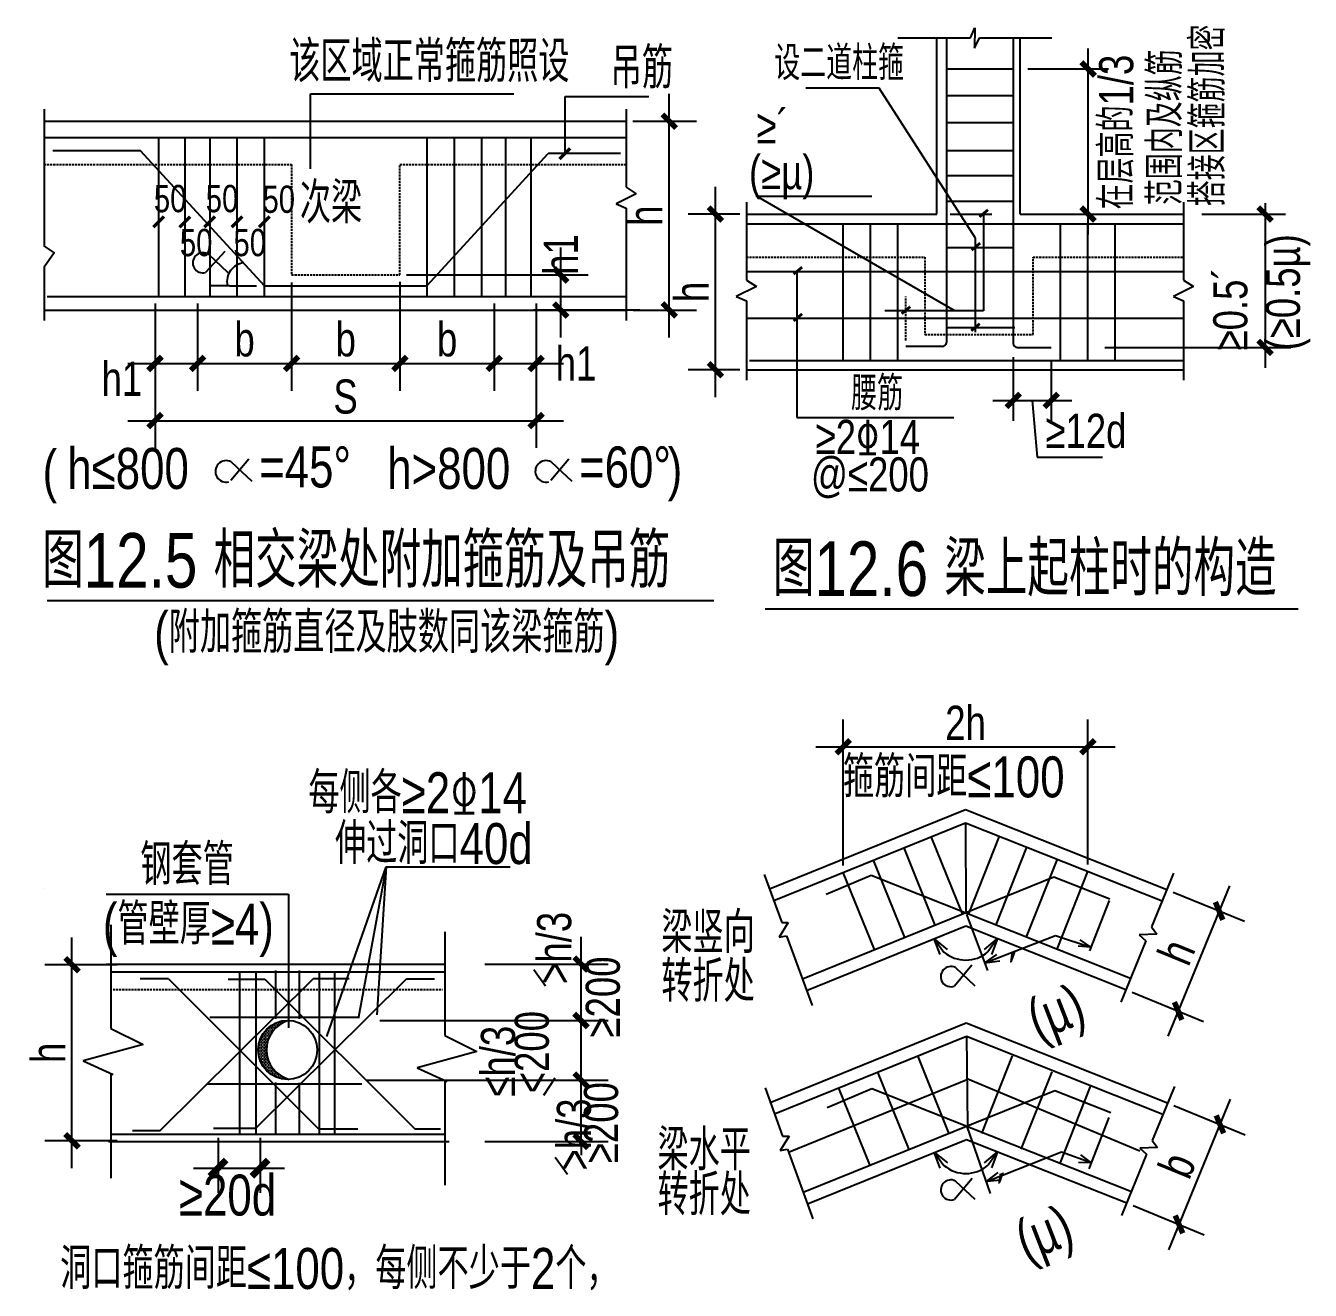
# Model space of a CAD drawing. Extents: x 1914156 to 2010983, y 1234267 to 1358917.
# Drawn here: x 1953411 to 1962818, y 1252881 to 1262139 of the extents above; entities that cross this region are included whole.
import ezdxf

# ---------------------------------------------------------------- set-up
doc = ezdxf.new("R2010")
doc.units = 0
doc.header["$LTSCALE"] = 30
doc.linetypes.add('DASHED', pattern=[0.75, 0.5, -0.25])
doc.layers.get('0').update_dxf_attribs({"linetype": 'CONTINUOUS'})
doc.layers.add('G', color=1, linetype='CONTINUOUS')
doc.layers.add('S-TEXT3', color=7, linetype='CONTINUOUS')
doc.styles.add('TJ03', font='tj03-romans1.shx', dxfattribs={"width": 0.8, "bigfont": 'tj-hztxt1.shx'})
doc.dimstyles.new('D100', dxfattribs={"dimscale": 0, "dimtxt": 250, "dimasz": 100, "dimexe": 200, "dimexo": 50, "dimgap": 50, "dimtad": 1, "dimdec": 0, "dimzin": 0, "dimdsep": 46, "dimtxsty": 'TJ03', "dimblk": 'ARCHTICK', "dimblk1": 'ARCHTICK', "dimblk2": 'ARCHTICK', "dimsah": 1, "dimcen": 0, "dimdle": 200, "dimclrd": 256, "dimclre": 256, "dimclrt": 256, "dimadec": 0, "dimazin": 0, "dimtfac": 1, "dimtdec": 0, "dimtix": 1, "dimtmove": 2, "dimatfit": 3, "dimldrblk": 'ARCHTICK', "dimfxl": 0, "dimtolj": 1, "dimtzin": 0, "dimarcsym": 0})

# ---------------------------------------------------------------- blocks, each defined once
blk = doc.blocks.new('_ArchTick')
at = {"color": 0, "linetype": 'ByBlock', "const_width": 0.4}
blk.add_lwpolyline([(-0.5, -0.5), (0.5, 0.5)], dxfattribs=at)
blk = doc.blocks.new('*D121')
at = {"layer": 'S-TEXT3', "lineweight": -2}
for p, q in [((1958123.7, 1259857.7), (1958123.7, 1261639.6)), ((1957856.3, 1261439.6), (1958323.7, 1261439.6)), ((1957860.6, 1260057.7), (1958323.7, 1260057.7))]:
    blk.add_line(p, q, dxfattribs=at)
at = {"layer": 'S-TEXT3', "lineweight": -2, "xscale": 100, "yscale": 100, "zscale": 100}
for p, rotation in [((1958123.7, 1261439.6), 90), ((1958123.7, 1260057.7), 270)]:
    blk.add_blockref('_ArchTick', p, dxfattribs=dict(at, rotation=rotation))
at = {"layer": 'S-TEXT3', "insert": (1957948.7, 1260748.6), "char_height": 250, "attachment_point": 5, "rotation": 90, "style": 'TJ03'}
blk.add_mtext('\\A1;h', dxfattribs=at)
blk = doc.blocks.new('*D122')
at = {"layer": 'S-TEXT3', "lineweight": -2}
for p, q in [((1957329.3, 1259857.7), (1957329.3, 1260514.3)), ((1956199.5, 1260314.3), (1957529.3, 1260314.3)), ((1957909.4, 1260057.7), (1957129.3, 1260057.7))]:
    blk.add_line(p, q, dxfattribs=at)
at = {"layer": 'S-TEXT3', "lineweight": -2, "xscale": 100, "yscale": 100, "zscale": 100}
for p, rotation in [((1957329.3, 1260314.3), 90), ((1957329.3, 1260057.7), 270)]:
    blk.add_blockref('_ArchTick', p, dxfattribs=dict(at, rotation=rotation))
at = {"layer": 'S-TEXT3', "insert": (1957329.3, 1260464.3), "char_height": 250, "attachment_point": 5, "rotation": 90, "style": 'TJ03'}
blk.add_mtext('\\A1;h1', dxfattribs=at)
blk = doc.blocks.new('*D34')
at = {"layer": 'S-TEXT3', "lineweight": -2}
for p, q in [((1958461.8, 1259420.6), (1958461.8, 1260959.7)), ((1958641, 1260759.7), (1958261.8, 1260759.7)), ((1958641, 1259620.6), (1958261.8, 1259620.6))]:
    blk.add_line(p, q, dxfattribs=at)
at = {"layer": 'S-TEXT3', "lineweight": -2, "xscale": 100, "yscale": 100, "zscale": 100}
for p, rotation in [((1958461.8, 1260759.7), 90), ((1958461.8, 1259620.6), 270)]:
    blk.add_blockref('_ArchTick', p, dxfattribs=dict(at, rotation=rotation))
at = {"layer": 'S-TEXT3', "insert": (1958286.8, 1260190.2), "char_height": 250, "attachment_point": 5, "rotation": 90, "style": 'TJ03'}
blk.add_mtext('\\A1;h', dxfattribs=at)
blk = doc.blocks.new('_OPEN30')
at = {"color": 0, "linetype": 'ByBlock'}
for p, q in [((-1, 0.268), (0, 0)), ((0, 0), (-1, -0.268)), ((0, 0), (-1, 0))]:
    blk.add_line(p, q, dxfattribs=at)
blk = doc.blocks.new('*D38')
at = {"layer": 'S-TEXT3', "lineweight": -2}
for p, q in [((1962232.1, 1254281.4), (1961780.7, 1253178.9)), ((1961819.8, 1254234.1), (1962341.4, 1254020.5)), ((1961519.9, 1253501.8), (1962041.6, 1253288.2))]:
    blk.add_line(p, q, dxfattribs=at)
at = {"layer": 'S-TEXT3', "lineweight": -2, "xscale": 100, "yscale": 100, "zscale": 100}
for p, rotation in [((1962156.3, 1254096.3), 67.73367750999508), ((1961856.5, 1253364), 247.7336775099951)]:
    blk.add_blockref('_ArchTick', p, dxfattribs=dict(at, rotation=rotation))
at = {"layer": 'S-TEXT3', "insert": (1961844.5, 1253796.5), "char_height": 250, "attachment_point": 5, "rotation": 67.73368, "style": 'TJ03'}
blk.add_mtext('\\A1;b', dxfattribs=at)
blk = doc.blocks.new('*D39')
at = {"layer": 'S-TEXT3', "lineweight": -2}
for p, q in [((1962226, 1255843.6), (1961774.6, 1254741.1)), ((1961813.6, 1255796.3), (1962335.3, 1255582.7)), ((1961513.8, 1255064), (1962035.4, 1254850.4))]:
    blk.add_line(p, q, dxfattribs=at)
at = {"layer": 'S-TEXT3', "lineweight": -2, "xscale": 100, "yscale": 100, "zscale": 100}
for p, rotation in [((1962150.2, 1255658.5), 67.7336775099794), ((1961850.3, 1254926.2), 247.7336775099793)]:
    blk.add_blockref('_ArchTick', p, dxfattribs=dict(at, rotation=rotation))
at = {"layer": 'S-TEXT3', "insert": (1961838.3, 1255358.7), "char_height": 250, "attachment_point": 5, "rotation": 67.73368, "style": 'TJ03'}
blk.add_mtext('\\A1;h', dxfattribs=at)
blk = doc.blocks.new('*D40')
at = {"layer": 'S-TEXT3', "lineweight": -2}
for p, q in [((1959398.1, 1255991.1), (1959398.1, 1257060.9)), ((1961189.4, 1255997.9), (1961189.4, 1257060.9)), ((1959198.1, 1256860.9), (1961389.4, 1256860.9))]:
    blk.add_line(p, q, dxfattribs=at)
at = {"layer": 'S-TEXT3', "lineweight": -2, "xscale": 100, "yscale": 100, "zscale": 100, "rotation": 180}
blk.add_blockref('_ArchTick', (1959398.1, 1256860.9), dxfattribs=at)
at = {"layer": 'S-TEXT3', "lineweight": -2, "xscale": 100, "yscale": 100, "zscale": 100}
blk.add_blockref('_ArchTick', (1961189.4, 1256860.9), dxfattribs=at)
at = {"layer": 'S-TEXT3', "insert": (1960293.7, 1257035.9), "char_height": 250, "attachment_point": 5, "style": 'TJ03'}
blk.add_mtext('\\A1;2h', dxfattribs=at)
blk = doc.blocks.new('*D44')
at = {"layer": 'S-TEXT3', "lineweight": -2}
for p, q in [((1956151.3, 1260264.3), (1956151.3, 1259466.6)), ((1956842.6, 1260106.4), (1956842.6, 1259466.6)), ((1955951.3, 1259666.6), (1957042.6, 1259666.6))]:
    blk.add_line(p, q, dxfattribs=at)
at = {"layer": 'S-TEXT3', "lineweight": -2, "xscale": 100, "yscale": 100, "zscale": 100, "rotation": 180}
blk.add_blockref('_ArchTick', (1956151.3, 1259666.6), dxfattribs=at)
at = {"layer": 'S-TEXT3', "lineweight": -2, "xscale": 100, "yscale": 100, "zscale": 100}
blk.add_blockref('_ArchTick', (1956842.6, 1259666.6), dxfattribs=at)
at = {"layer": 'S-TEXT3', "insert": (1956496.9, 1259841.6), "char_height": 250, "attachment_point": 5, "style": 'TJ03'}
blk.add_mtext('\\A1;b', dxfattribs=at)
blk = doc.blocks.new('*D45')
at = {"layer": 'S-TEXT3', "lineweight": -2}
for p, q in [((1956842.6, 1260106.4), (1956842.6, 1259466.6)), ((1957148.5, 1260106.4), (1957148.5, 1259466.6)), ((1956642.6, 1259666.6), (1957348.5, 1259666.6))]:
    blk.add_line(p, q, dxfattribs=at)
at = {"layer": 'S-TEXT3', "lineweight": -2, "xscale": 100, "yscale": 100, "zscale": 100, "rotation": 180}
blk.add_blockref('_ArchTick', (1956842.6, 1259666.6), dxfattribs=at)
at = {"layer": 'S-TEXT3', "lineweight": -2, "xscale": 100, "yscale": 100, "zscale": 100}
blk.add_blockref('_ArchTick', (1957148.5, 1259666.6), dxfattribs=at)
at = {"layer": 'S-TEXT3', "insert": (1957441.1, 1259666.6), "char_height": 250, "attachment_point": 5, "style": 'TJ03'}
blk.add_mtext('\\A1;h1', dxfattribs=at)
blk = doc.blocks.new('*D46')
at = {"layer": 'S-TEXT3', "lineweight": -2}
for p, q in [((1954358.4, 1260106.4), (1954358.4, 1259466.6)), ((1954670, 1260106.4), (1954670, 1259466.6)), ((1954158.4, 1259666.6), (1954870, 1259666.6))]:
    blk.add_line(p, q, dxfattribs=at)
at = {"layer": 'S-TEXT3', "lineweight": -2, "xscale": 100, "yscale": 100, "zscale": 100, "rotation": 180}
blk.add_blockref('_ArchTick', (1954358.4, 1259666.6), dxfattribs=at)
at = {"layer": 'S-TEXT3', "lineweight": -2, "xscale": 100, "yscale": 100, "zscale": 100}
blk.add_blockref('_ArchTick', (1954670, 1259666.6), dxfattribs=at)
at = {"layer": 'S-TEXT3', "insert": (1954115.5, 1259554.3), "char_height": 250, "attachment_point": 5, "style": 'TJ03'}
blk.add_mtext('\\A1;h1', dxfattribs=at)
blk = doc.blocks.new('*D48')
at = {"layer": 'S-TEXT3', "lineweight": -2}
for p, q in [((1955358, 1260258.8), (1955358, 1259466.6)), ((1956151.3, 1260264.3), (1956151.3, 1259466.6)), ((1955158, 1259666.6), (1956351.3, 1259666.6))]:
    blk.add_line(p, q, dxfattribs=at)
at = {"layer": 'S-TEXT3', "lineweight": -2, "xscale": 100, "yscale": 100, "zscale": 100, "rotation": 180}
blk.add_blockref('_ArchTick', (1955358, 1259666.6), dxfattribs=at)
at = {"layer": 'S-TEXT3', "lineweight": -2, "xscale": 100, "yscale": 100, "zscale": 100}
blk.add_blockref('_ArchTick', (1956151.3, 1259666.6), dxfattribs=at)
at = {"layer": 'S-TEXT3', "insert": (1955754.6, 1259841.6), "char_height": 250, "attachment_point": 5, "style": 'TJ03'}
blk.add_mtext('\\A1;b', dxfattribs=at)
blk = doc.blocks.new('*D49')
at = {"layer": 'S-TEXT3', "lineweight": -2}
for p, q in [((1955358, 1260258.8), (1955358, 1259466.6)), ((1954670, 1260106.4), (1954670, 1259466.6)), ((1954470, 1259666.6), (1955558, 1259666.6))]:
    blk.add_line(p, q, dxfattribs=at)
at = {"layer": 'S-TEXT3', "lineweight": -2, "xscale": 100, "yscale": 100, "zscale": 100, "rotation": 180}
blk.add_blockref('_ArchTick', (1954670, 1259666.6), dxfattribs=at)
at = {"layer": 'S-TEXT3', "lineweight": -2, "xscale": 100, "yscale": 100, "zscale": 100}
blk.add_blockref('_ArchTick', (1955358, 1259666.6), dxfattribs=at)
at = {"layer": 'S-TEXT3', "insert": (1955014, 1259841.6), "char_height": 250, "attachment_point": 5, "style": 'TJ03'}
blk.add_mtext('\\A1;b', dxfattribs=at)
blk = doc.blocks.new('*D50')
at = {"layer": 'S-TEXT3', "lineweight": -2}
for p, q in [((1954358.4, 1259616.6), (1954358.4, 1259047.7)), ((1957148.5, 1259616.6), (1957148.5, 1259047.7)), ((1954158.4, 1259247.7), (1957348.5, 1259247.7))]:
    blk.add_line(p, q, dxfattribs=at)
at = {"layer": 'S-TEXT3', "lineweight": -2, "xscale": 100, "yscale": 100, "zscale": 100, "rotation": 180}
blk.add_blockref('_ArchTick', (1954358.4, 1259247.7), dxfattribs=at)
at = {"layer": 'S-TEXT3', "lineweight": -2, "xscale": 100, "yscale": 100, "zscale": 100}
blk.add_blockref('_ArchTick', (1957148.5, 1259247.7), dxfattribs=at)
at = {"layer": 'S-TEXT3', "insert": (1955753.4, 1259422.7), "char_height": 250, "attachment_point": 5, "style": 'TJ03'}
blk.add_mtext('\\A1;S', dxfattribs=at)
blk = doc.blocks.new('*D87')
at = {"layer": 'S-TEXT3', "lineweight": -2}
for p, q in [((1957477.5, 1254656.6), (1957477.5, 1255469.8)), ((1956772.6, 1255269.8), (1957677.5, 1255269.8)), ((1956004.6, 1254856.6), (1957677.5, 1254856.6))]:
    blk.add_line(p, q, dxfattribs=at)
at = {"layer": 'S-TEXT3', "lineweight": -2, "xscale": 100, "yscale": 100, "zscale": 100}
for p, rotation in [((1957477.5, 1255269.8), 90), ((1957477.5, 1254856.6), 270)]:
    blk.add_blockref('_ArchTick', p, dxfattribs=dict(at, rotation=rotation))
at = {"layer": 'S-TEXT3', "insert": (1957282.6, 1255387.9), "char_height": 250, "attachment_point": 5, "rotation": 90, "style": 'TJ03'}
blk.add_mtext('\\A1;>h/3', dxfattribs=at)
blk = doc.blocks.new('*D88')
at = {"layer": 'S-TEXT3', "lineweight": -2}
for p, q in [((1957477.5, 1254420.7), (1957477.5, 1254520.7)), ((1955904.9, 1254420.7), (1957677.5, 1254420.7)), ((1957477.5, 1253971.7), (1957477.5, 1254420.7)), ((1956772.6, 1253971.7), (1957677.5, 1253971.7)), ((1957477.5, 1253971.7), (1957477.5, 1253871.7))]:
    blk.add_line(p, q, dxfattribs=at)
at = {"layer": 'S-TEXT3', "lineweight": -2, "xscale": 100, "yscale": 100, "zscale": 100}
for p, rotation in [((1957477.5, 1254420.7), 270), ((1957477.5, 1253971.7), 90)]:
    blk.add_blockref('_ArchTick', p, dxfattribs=dict(at, rotation=rotation))
at = {"layer": 'S-TEXT3', "insert": (1957427.5, 1254021.7), "char_height": 250, "attachment_point": 5, "rotation": 90, "style": 'TJ03'}
blk.add_mtext('\\A1;>h/3', dxfattribs=at)
blk = doc.blocks.new('*D89')
at = {"layer": 'S-TEXT3', "lineweight": -2}
for p, q in [((1953750, 1253775.8), (1953750, 1255464.5)), ((1954079.9, 1255264.5), (1953550, 1255264.5)), ((1954079.9, 1253975.8), (1953550, 1253975.8))]:
    blk.add_line(p, q, dxfattribs=at)
at = {"layer": 'S-TEXT3', "lineweight": -2, "xscale": 100, "yscale": 100, "zscale": 100}
for p, rotation in [((1953750, 1255264.5), 90), ((1953750, 1253975.8), 270)]:
    blk.add_blockref('_ArchTick', p, dxfattribs=dict(at, rotation=rotation))
at = {"layer": 'S-TEXT3', "insert": (1953575, 1254620.2), "char_height": 250, "attachment_point": 5, "rotation": 90, "style": 'TJ03'}
blk.add_mtext('\\A1;h', dxfattribs=at)

msp = doc.modelspace()

# ---------------------------------------------------------------- hatches: boundary and pattern name
at = {"layer": 'S-TEXT3'}
h = msp.add_hatch(dxfattribs=at)
h.set_pattern_fill('DOTS', color=256, scale=180, style=0)
h.set_pattern_definition([(0, (2153717.437, 1119464.599), (5.625, 11.25), [0, -11.25])])
h.paths.add_polyline_path([(1955341, 1254425.7, -0.763138), (1955335.8, 1254857.3, 0.422919), (1955113.4, 1254641.4, 0.429932)])

# ---------------------------------------------------------------- linework, layer by layer
at = {"layer": 'G'}
for p, q in [((1960153.7, 1262041.7), (1960153.7, 1259820.5)), ((1960642.3, 1262048.5), (1960642.3, 1259813.7)), ((1960153.6, 1261822.3), (1960648.4, 1261822.3)), ((1960153.6, 1261628.6), (1960648.4, 1261628.6)), ((1960153.6, 1261429.7), (1960648.4, 1261429.7)), ((1953545.8, 1261321.2), (1957806.3, 1261321.2)), ((1954384.5, 1261321.2), (1954384.5, 1260156.4)), ((1954576.2, 1261321.2), (1954576.2, 1260156.4)), ((1954758.2, 1261321.2), (1954758.2, 1260156.4)), ((1954958.2, 1261321.2), (1954958.2, 1260156.4)), ((1955158.1, 1261321.2), (1955158.1, 1260156.4)), ((1956348.8, 1261321.2), (1956348.8, 1260156.4)), ((1956548.7, 1261321.2), (1956548.7, 1260156.4)), ((1956748.6, 1261321.2), (1956748.6, 1260156.4)), ((1956923.9, 1261321.2), (1956923.9, 1260156.4)), ((1957109.3, 1261321.2), (1957109.3, 1260156.4)), ((1954250.9, 1261222.5), (1953609.4, 1261222.5)), ((1955159.4, 1260235.3), (1954250.9, 1261222.5)), ((1956348.2, 1260235.3), (1957236.9, 1261202.7)), ((1957766.2, 1261202.7), (1957236.9, 1261202.7)), ((1960153.6, 1261225.5), (1960648.4, 1261225.5)), ((1960153.6, 1261042.7), (1960648.4, 1261042.7)), ((1960153.6, 1260854.6), (1960648.4, 1260854.6)), ((1958688.7, 1260689.7), (1961887.8, 1260689.7)), ((1959395.7, 1260689.7), (1959395.7, 1259687.1)), ((1959595.6, 1260689.7), (1959595.6, 1259687.1)), ((1959795.5, 1260689.7), (1959795.5, 1259687.1)), ((1960986.2, 1260689.7), (1960986.2, 1259687.1)), ((1961186.1, 1260689.7), (1961186.1, 1259687.1)), ((1961386.1, 1260689.7), (1961386.1, 1259687.1)), ((1960153.6, 1260516), (1960648.4, 1260516)), ((1958691.6, 1260340), (1961885.9, 1260340)), ((1955159.4, 1260235.3), (1956348.2, 1260235.3)), ((1953567.8, 1260156.4), (1957806.3, 1260156.4)), ((1958691.6, 1259997.8), (1961885.9, 1259997.8)), ((1960148.2, 1259930.2), (1960653.8, 1259930.2)), ((1960123.7, 1259790.5), (1959855.1, 1259790.5)), ((1960672.3, 1259783.7), (1960920.6, 1259783.7)), ((1958710.7, 1259687.1), (1961887.8, 1259687.1)), ((1953567.6, 1257930.2), (1958450.2, 1257930.2)), ((1958826.8, 1257869.1), (1962729.2, 1257869.1)), ((1958888.7, 1255734.8), (1960293.3, 1256303.7)), ((1960293.3, 1256303.7), (1960294.6, 1255645.5)), ((1960293.3, 1256303.7), (1961733.2, 1255732)), ((1960271.8, 1255638), (1960042.6, 1256203.9)), ((1960317.3, 1255638.3), (1960542.9, 1256206.4)), ((1960072.2, 1255555.4), (1959843, 1256121.3)), ((1960517.7, 1255556.9), (1960743.3, 1256125.1)), ((1959849.7, 1255465.3), (1959620.5, 1256031.2)), ((1960740.8, 1255468.4), (1960966.3, 1256036.5)), ((1959098.7, 1255161.1), (1960941.1, 1255907.4)), ((1959272.8, 1255781.3), (1959601.3, 1255920.8)), ((1959627.3, 1255375.2), (1959398.1, 1255941.1)), ((1959601.3, 1255920.8), (1961501.6, 1255166.2)), ((1960941.1, 1255907.4), (1961350.7, 1255746.4)), ((1960963.8, 1255379.8), (1961189.4, 1255947.9)), ((1954036.3, 1255213.5), (1956482.1, 1255213.5)), ((1954976.6, 1255213.5), (1954976.6, 1254025.2)), ((1955096.9, 1255213.5), (1955096.9, 1254025.2)), ((1955241, 1255222.5), (1955241, 1254869.1)), ((1955412.7, 1255222.5), (1955412.7, 1254869.1)), ((1955559.7, 1255213.5), (1955559.7, 1254025.2)), ((1955673.3, 1255213.5), (1955673.3, 1254025.2)), ((1954456.4, 1255162.3), (1954250.3, 1255162.3)), ((1954393.6, 1254049.5), (1955518.1, 1255164.1)), ((1954456.4, 1255162.3), (1955555.2, 1254064.5)), ((1954894, 1255159.7), (1955161.6, 1255159.7)), ((1955093.9, 1254065.7), (1956198.9, 1255160.8)), ((1955161.6, 1255159.7), (1956259.6, 1254062.8)), ((1955518.1, 1255164.1), (1955778.8, 1255164.1)), ((1956198.9, 1255160.8), (1956403.8, 1255160.8)), ((1954759.2, 1254882.1), (1955855.5, 1254882.1)), ((1958894.9, 1254172.6), (1960299.5, 1254741.6)), ((1960299.5, 1254741.6), (1961739.4, 1254169.8)), ((1960299.5, 1254741.6), (1960308, 1254086.2)), ((1960174.5, 1254026), (1959945.3, 1254591.9)), ((1960411.8, 1254029.8), (1960637.3, 1254597.9)), ((1959879.4, 1253913), (1959650.1, 1254478.9)), ((1960701.8, 1253913.5), (1960927.4, 1254481.6)), ((1954742.3, 1254393.2), (1955872.3, 1254393.2)), ((1955241.1, 1254402.3), (1955241.1, 1254017.6)), ((1955412.9, 1254401.2), (1955412.9, 1254016.6)), ((1958997.1, 1253893.3), (1960310.7, 1254426.4)), ((1959595.7, 1253796.1), (1959366.5, 1254362)), ((1961570.1, 1253900.2), (1960310.7, 1254426.4)), ((1960982.9, 1253805.5), (1961208.5, 1254373.6)), ((1959104.8, 1253598.9), (1960947.2, 1254345.2)), ((1959279, 1254219.2), (1959607.4, 1254358.7)), ((1959607.4, 1254358.7), (1961507.8, 1253604)), ((1960947.2, 1254345.2), (1961356.8, 1254184.2)), ((1954036.3, 1254025.2), (1956482.1, 1254025.2)), ((1954393.6, 1254049.5), (1954194.2, 1254049.5)), ((1955093.9, 1254065.7), (1954786.1, 1254065.7)), ((1955555.2, 1254064.5), (1955842.1, 1254064.5)), ((1956259.6, 1254062.8), (1956448.8, 1254062.8))]:
    msp.add_line(p, q, dxfattribs=at)
msp.add_circle((1955329.4, 1254641.4), 216, dxfattribs=at)
for centre, start, end in [((1960123.7, 1259820.5), 270, 0), ((1960672.3, 1259813.7), 180, 270)]:
    msp.add_arc(centre, 30, start, end, dxfattribs=at)
at = {"layer": 'S-TEXT3'}
for p, q in [((1960330, 1262049.9), (1960361.7, 1262122.7)), ((1960361.7, 1262122.7), (1960358.6, 1261974.8)), ((1959798.6, 1262049.9), (1960330, 1262049.9)), ((1960084.4, 1260759.7), (1960084.4, 1262049.9)), ((1960358.6, 1261974.8), (1960395.7, 1262049.9)), ((1960395.7, 1262049.9), (1960926.3, 1262049.9)), ((1960694.6, 1260759.7), (1960694.6, 1262049.9)), ((1955496.7, 1261090.1), (1955496.7, 1261640.4)), ((1955496.7, 1261640.4), (1956984.9, 1261640.4)), ((1957360.5, 1261202.7), (1957360.5, 1261621)), ((1957360.5, 1261621), (1957974.3, 1261621)), ((1959661, 1261682.1), (1959123.6, 1261682.1)), ((1960367.3, 1260584.8), (1959661, 1261682.1)), ((1957808.3, 1261527.3), (1957808.3, 1260956.9)), ((1953548.1, 1261439.6), (1957806.3, 1261439.6)), ((1957808.3, 1260956.9), (1957882.1, 1260909.2)), ((1957882.1, 1260909.2), (1957734.4, 1260835.4)), ((1957734.4, 1260835.4), (1957808.3, 1260803.8)), ((1957808.3, 1260803.8), (1957808.3, 1259982.1)), ((1958688.7, 1260847.4), (1958688.7, 1260277.1)), ((1958691, 1260759.7), (1960084.4, 1260759.7)), ((1960181.7, 1260759.7), (1960486.7, 1260759.7)), ((1960424.7, 1260759.7), (1960424.7, 1260050.6)), ((1960694.6, 1260759.7), (1961887.8, 1260759.7)), ((1961889.7, 1260847.4), (1961889.7, 1260277.1)), ((1960367.3, 1259894.4), (1960367.3, 1260584.8)), ((1954870.4, 1260485.1), (1954727, 1260331.9)), ((1954739.4, 1260470), (1954750.4, 1260466.1)), ((1954749.7, 1260467), (1954891, 1260333.6)), ((1959058.8, 1260344.9), (1959058.8, 1259270.5)), ((1954902.6, 1260235.3), (1954766.1, 1260235.3)), ((1954902.6, 1260235.3), (1955100.1, 1260235.3)), ((1958762.6, 1260229.3), (1958614.8, 1260155.5)), ((1958688.7, 1260277.1), (1958762.6, 1260229.3)), ((1961963.6, 1260229.3), (1961815.9, 1260155.5)), ((1961889.7, 1260277.1), (1961963.6, 1260229.3)), ((1958614.8, 1260155.5), (1958688.7, 1260123.9)), ((1958688.7, 1260123.9), (1958688.7, 1259545)), ((1961815.9, 1260155.5), (1961889.7, 1260123.9)), ((1961889.7, 1260123.9), (1961889.7, 1259545)), ((1953548.1, 1260057.7), (1957806.3, 1260057.7)), ((1957810.6, 1260057.7), (1957810.6, 1260057.7)), ((1960424.7, 1260050.6), (1959701.7, 1260050.6)), ((1960642.3, 1259713.7), (1960642.3, 1259246.4)), ((1960920.6, 1259683.7), (1960920.6, 1259246.4)), ((1958691, 1259620.6), (1958691, 1259620.6)), ((1958691, 1259620.6), (1961887.8, 1259620.6)), ((1961892, 1259620.6), (1961892, 1259620.6)), ((1960492.3, 1259396.4), (1961070.6, 1259396.4)), ((1960781.5, 1259396.4), (1960819.1, 1258979.8)), ((1959058.8, 1259270.5), (1960206.5, 1259270.5)), ((1960819.1, 1258979.8), (1961296, 1258979.8)), ((1955044.7, 1258965.9), (1954913.4, 1258809.4)), ((1954915.4, 1258946.6), (1955066.8, 1258803.6)), ((1957387.4, 1258965.9), (1957256, 1258809.4)), ((1957258, 1258946.6), (1957409.5, 1258803.6)), ((1958857.8, 1255819.4), (1960293, 1256400.7)), ((1960293, 1256400.7), (1961767.4, 1255815.2)), ((1955615.6, 1254739.3), (1956049.8, 1255980.7)), ((1956049.8, 1255980.7), (1955847.9, 1254881.4)), ((1956049.8, 1255980.7), (1955982, 1254897.4)), ((1956049.8, 1255980.7), (1956959.1, 1255980.7)), ((1958818.8, 1255926), (1958947.9, 1255573)), ((1961816.7, 1255935.8), (1961655.2, 1255541.3)), ((1953548.1, 1255822.5), (1953548.1, 1255822.5)), ((1953548.1, 1255822.5), (1953548.1, 1255822.5)), ((1953999.4, 1255780.5), (1955335.8, 1255780.5)), ((1955335.8, 1255780.5), (1955335.8, 1254802.7)), ((1961344.9, 1255735.1), (1961201.1, 1255365.4)), ((1960300.7, 1255632.4), (1960454.3, 1255223.1)), ((1954033.9, 1255556.4), (1954033.9, 1254797.8)), ((1956479.5, 1255505.9), (1956479.5, 1254747.2)), ((1958995.6, 1255573), (1958929.7, 1255466.1)), ((1958947.9, 1255573), (1958995.6, 1255573)), ((1959129.6, 1255076.5), (1960295, 1255548.6)), ((1960295, 1255548.6), (1961467.5, 1255082.9)), ((1961693.4, 1255489.6), (1961564.3, 1255484.4)), ((1961655.2, 1255541.3), (1961693.4, 1255489.6)), ((1958929.7, 1255466.1), (1958983.1, 1255477)), ((1958983.1, 1255477), (1959169.6, 1254967.4)), ((1960433.6, 1255278.1), (1960951.1, 1255478.9)), ((1960951.1, 1255478.9), (1961212, 1255393.4)), ((1961212, 1255393.3), (1961117.5, 1255401.6)), ((1961212, 1255393.3), (1961132.5, 1255448)), ((1961613.6, 1255439.8), (1961430.1, 1254991.5)), ((1961564.3, 1255484.4), (1961613.6, 1255439.8)), ((1960433.6, 1255278.1), (1960523.5, 1255340.3)), ((1954000.2, 1255269.8), (1956479.5, 1255269.8)), ((1957133.1, 1255230.2), (1957218.1, 1255111.3)), ((1960339.8, 1255261.6), (1960211.4, 1255108.6)), ((1960219.1, 1255243.6), (1960360.5, 1255110.1)), ((1960433.6, 1255278.1), (1960544.4, 1255292.4)), ((1957477.5, 1254270.7), (1957477.5, 1255006.6)), ((1956054.6, 1254856.6), (1957627.5, 1254856.6)), ((1958863.9, 1254257.2), (1960299.1, 1254838.5)), ((1960299.1, 1254838.5), (1961773.5, 1254253.1)), ((1954033.9, 1254797.8), (1954270.1, 1254679.8)), ((1956479.5, 1254747.2), (1956715.6, 1254629.2)), ((1954270.1, 1254679.8), (1953831.5, 1254561.8)), ((1953831.5, 1254561.8), (1954050.8, 1254460.6)), ((1956715.6, 1254629.2), (1956277.1, 1254511.2)), ((1954033.9, 1254460.6), (1954033.9, 1253702)), ((1956277.1, 1254511.2), (1956496.4, 1254410)), ((1955954.9, 1254420.7), (1957627.5, 1254420.7)), ((1956479.5, 1254410), (1956479.5, 1253651.4)), ((1957286.8, 1254434), (1957201.9, 1254306.6)), ((1958824.9, 1254363.8), (1958954.1, 1254010.9)), ((1961822.8, 1254373.6), (1961661.3, 1253979.1)), ((1960302.7, 1254080), (1960474.9, 1253590.2)), ((1961342.2, 1254146.1), (1961195.5, 1253771)), ((1959001.7, 1254010.9), (1958935.8, 1253903.9)), ((1958954.1, 1254010.9), (1959001.7, 1254010.9)), ((1959135.8, 1253514.3), (1960301.1, 1253986.4)), ((1960301.1, 1253986.4), (1961473.7, 1253520.8)), ((1954017.1, 1253971.7), (1956513.2, 1253971.7)), ((1958935.8, 1253903.9), (1958989.2, 1253914.8)), ((1958989.2, 1253914.8), (1959175.7, 1253405.2)), ((1960447.1, 1253678.8), (1960995.2, 1253896)), ((1960995.2, 1253896), (1961213.1, 1253816.1)), ((1961699.6, 1253927.5), (1961570.4, 1253922.2)), ((1961570.4, 1253922.2), (1961619.8, 1253877.6)), ((1961661.3, 1253979.1), (1961699.6, 1253927.5)), ((1957288.3, 1253855.2), (1957377.5, 1253732.1)), ((1961216.7, 1253814.2), (1961120.6, 1253816.8)), ((1961216.7, 1253814.2), (1961138.9, 1253872.5)), ((1961619.8, 1253877.6), (1961436.2, 1253429.3)), ((1960449.5, 1253679.8), (1960533.5, 1253743.8)), ((1960340.8, 1253699.6), (1960212.4, 1253546.7)), ((1960220.1, 1253681.6), (1960361.4, 1253548.1)), ((1960449.5, 1253679.8), (1960555.1, 1253690.3))]:
    msp.add_line(p, q, dxfattribs=at)
at = {"layer": 'S-TEXT3', "linetype": 'ByBlock'}
for p, q in [((1961191.1, 1260609.7), (1961191.1, 1261972.3)), ((1960748.4, 1261822.3), (1961341.1, 1261822.3)), ((1960794.6, 1260759.7), (1961341.1, 1260759.7)), ((1962022.8, 1260759.7), (1962636.7, 1260759.7)), ((1962486.7, 1260839.7), (1962486.7, 1259633.7)), ((1961313.6, 1259783.7), (1962676.7, 1259783.7)), ((1954819.3, 1253998.3), (1954819.3, 1253595)), ((1955127.1, 1253998.3), (1955127.1, 1253595)), ((1954639.3, 1253775), (1955307.1, 1253775))]:
    msp.add_line(p, q, dxfattribs=at)
at = {"layer": 'S-TEXT3', "linetype": 'DASHED'}
for p, q in [((1953545.8, 1261123.7), (1955358, 1261123.7)), ((1955358, 1261123.7), (1955358, 1260314.3)), ((1956151.3, 1260314.3), (1956151.3, 1261123.7)), ((1956151.3, 1261123.7), (1957806.3, 1261123.7)), ((1958688.7, 1260443.9), (1959995.4, 1260443.9)), ((1959995.4, 1260443.9), (1959995.4, 1259877.3)), ((1960788.7, 1259877.3), (1960788.7, 1260443.9)), ((1960788.7, 1260443.9), (1961887.8, 1260443.9)), ((1955358, 1260314.3), (1956151.3, 1260314.3)), ((1959855.1, 1259835.6), (1959855.1, 1260156.6)), ((1959995.4, 1259877.3), (1960788.7, 1259877.3)), ((1954050.8, 1255084.4), (1956462.6, 1255084.4))]:
    msp.add_line(p, q, dxfattribs=at)
at = {"layer": 'S-TEXT3'}
for points in [[(1953545.8, 1261527.3), (1953545.8, 1260524.9), (1953619.7, 1260477.2), (1953545.8, 1260371.8), (1953545.8, 1259982.1)], [(1960214.7, 1260050.6), (1958762.7, 1260891.6), (1959607.7, 1260891.6)]]:
    msp.add_lwpolyline(points, dxfattribs=at)
for points, const_width in [([(1957398.8, 1261241), (1957321, 1261163.2)], 24), ([(1960457.8, 1260791.4), (1960395.3, 1260739.4)], 20), ([(1954345.6, 1260664.1), (1954423.4, 1260741.9)], 24), ([(1954537.3, 1260664.1), (1954615.1, 1260741.9)], 24), ([(1954719.4, 1260664.1), (1954797.1, 1260741.9)], 24), ([(1954919.3, 1260664.1), (1954997, 1260741.9)], 24), ([(1955119.2, 1260664.1), (1955197, 1260741.9)], 24), ([(1960400.4, 1260547.7), (1960337.9, 1260495.6)], 20), ([(1959096.8, 1260371.7), (1959034.4, 1260319.7)], 20), ([(1959096.8, 1260029.4), (1959034.4, 1259977.4)], 20), ([(1959888.2, 1260082.3), (1959825.7, 1260030.3)], 20), ([(1960397.6, 1259957.5), (1960335.2, 1259905.5)], 20)]:
    msp.add_lwpolyline(points, dxfattribs=dict(at, const_width=const_width))
for centre, radius, start, end in [((1954708.4, 1260403.5), 73.9, 62.77228, 284.58591), ((1955021.4, 1260266), 136.8, 96.4434, 191.53452), ((1954879.1, 1258876.1), 79.2, 62.77228, 284.58591), ((1957221.8, 1258876.1), 79.2, 62.77228, 284.58591), ((1960185.3, 1255177.8), 73.9, 62.77228, 290.72577), ((1955397.4, 1254642.2), 223.7, 105.98271, 255.37726), ((1960186.2, 1253615.8), 73.9, 62.77228, 290.72577)]:
    msp.add_arc(centre, radius, start, end, dxfattribs=at)
at = {"layer": 'S-TEXT3', "linetype": 'ByBlock'}
for centre in [(1960295, 1255548.6), (1960296, 1253986.6)]:
    msp.add_arc(centre, 249.9, 229.83469, 310.55832, dxfattribs=at)

# ---------------------------------------------------------------- block references
for name, p, xscale, yscale, zscale, rotation in [('_ArchTick', (1961191.1, 1261822.3), 100, 100, 100, 90), ('_ArchTick', (1961191.1, 1260759.7), 100, 100, 100, 270), ('_ArchTick', (1962486.7, 1260759.7), 100, 100, 100, 90), ('_ArchTick', (1962486.7, 1259783.7), 100, 100, 100, 270), ('_OPEN30', (1960063.3, 1255454.7), 120.0000000000182, 120, 120, 125.9426911495348), ('_OPEN30', (1960527.2, 1255456.3), 119.9999999999873, 120, 120, 54.45031307904808), ('_OPEN30', (1960064.3, 1253892.8), 120.0000000000182, 120, 120, 125.9426911495348), ('_OPEN30', (1960528.2, 1253894.4), 119.9999999999873, 120, 120, 54.45031307904808), ('_ArchTick', (1954819.3, 1253775), 120, 120, 120, 180)]:
    msp.add_blockref(name, p, dxfattribs=dict(at, xscale=xscale, yscale=yscale, zscale=zscale, rotation=rotation))
at = {"layer": 'S-TEXT3', "xscale": 100, "yscale": 100, "zscale": 100}
for p, rotation in [((1960642.3, 1259396.4), 180), ((1957477.5, 1254856.6), 90), ((1957477.5, 1254420.7), 270)]:
    msp.add_blockref('_ArchTick', p, dxfattribs=dict(at, rotation=rotation))
msp.add_blockref('_ArchTick', (1960920.6, 1259396.4), dxfattribs=at)
at = {"layer": 'S-TEXT3', "linetype": 'ByBlock', "xscale": 120, "yscale": 120, "zscale": 120}
msp.add_blockref('_ArchTick', (1955127.1, 1253775), dxfattribs=at)

# ---------------------------------------------------------------- texts
at = {"layer": 'S-TEXT3', "style": 'TJ03', "width": 0.8}
for s, height, rotation, p in [('搭接区箍筋加密', 250, 90, (1962191.7, 1260817.6)), ('在层高的1/3', 250, 90, (1961521.7, 1260794.8)), ('范围内及纵筋', 250, 90, (1961879.1, 1260825.5)), ('(%%1580.5%%181)', 250, 90, (1962742.7, 1259762.1)), ('%%1580.5%%180', 250, 90, (1962357.3, 1259762.1)), ('%%158200', 250, 90, (1957762.1, 1254732.4)), ('%%180', 300, 21.23987, (1960702.3, 1255037)), ('(%%181)', 300, 21.23987, (1960822.3, 1254708.5)), ('%%157h/3', 250, 90, (1956994.4, 1254299.3)), ('%%158200', 250, 90, (1957749, 1253812.6)), ('%%180', 300, 21.23987, (1960615.7, 1253418.3)), ('(%%181)', 300, 21.23987, (1960735.6, 1253089.8))]:
    msp.add_text(s, height=height, rotation=rotation, dxfattribs=at).set_placement(p)
for s, height, p in [('该区域正常箍筋照设', 300, (1955341, 1261726.8)), ('吊筋', 300, (1957695, 1261679.9)), ('设二道柱箍', 250, (1958893, 1261740.6)), ('%%158%%180', 250, (1958762.7, 1261277.1)), ('(%%158%%181)', 250, (1958707.7, 1260942.6)), ('50', 200, (1954349.8, 1260773.7)), ('50', 200, (1954729.6, 1260773.6)), ('50', 200, (1955145.3, 1260768.9)), ('次梁', 299.88, (1955419.1, 1260692.8)), ('50', 200, (1954540.1, 1260451.8)), ('50', 200, (1954932.7, 1260451.8)), ('腰筋', 250, (1959456, 1259323)), ('%%1582%%15214', 250, (1959195.9, 1259003.7)), ('%%15812d', 250, (1960878.7, 1259048.6)), ('h%%157800', 300, (1953715.6, 1258747.8)), ('h>800', 300, (1956058.3, 1258747.8)), ('(', 300, (1953534.7, 1258732.4)), ('=45%%d', 300, (1955120.4, 1258758.9)), ('=60%%d', 300, (1957463.1, 1258758.9)), (')', 300, (1958112, 1258747.5)), ('@%%157200', 250, (1959161.1, 1258729.5)), ('(附加箍筋直径及肢数同该梁箍筋)', 300, (1954351.5, 1257547.8)), ('箍筋间距%%157100', 300, (1959395.1, 1256490)), (' 每侧各%%1582%%15214', 300, (1955391.6, 1256373.8)), ('伸过洞口40d', 300, (1955676.3, 1256002)), ('钢套管', 300, (1954251.1, 1255848.2)), ('(管壁厚%%1584)', 300, (1953975.9, 1255412.4)), ('梁竖向', 300, (1958066.1, 1255350.6)), ('转折处', 300, (1958066.1, 1254992.5)), ('梁水平', 300, (1958037.4, 1253759.6)), ('%%15820d', 300, (1954533.3, 1253428.7)), ('转折处', 300, (1958037.4, 1253430.2)), ('洞口箍筋间距%%157100，每侧不少于2个，', 300, (1953663.4, 1252891.2))]:
    msp.add_text(s, height=height, dxfattribs=at).set_placement(p)
at = {"layer": 'S-TEXT3', "color": 2, "style": 'TJ03', "width": 0.8}
for s, p in [('图12.5 相交梁处附加箍筋及吊筋', (1953531.5, 1258025.1)), ('图12.6 梁上起柱时的构造', (1958882.6, 1257963.9))]:
    msp.add_text(s, height=400, dxfattribs=at).set_placement(p)
at = {"layer": 'S-TEXT3', "insert": (1957119, 1254624.9), "char_height": 250, "attachment_point": 5, "rotation": 90, "style": 'TJ03'}
msp.add_mtext('\\A1;<200', dxfattribs=at)

# ---------------------------------------------------------------- dimensions: what is measured, and where the dimension line sits
at = {"layer": 'S-TEXT3'}
for base, p1, p2, picture, middle in [((1958123.7, 1261439.6), (1957810.6, 1260057.7), (1957806.3, 1261439.6), '*D121', (1957948.7, 1260748.6)), ((1958461.8, 1260759.7), (1958691, 1259620.6), (1958691, 1260759.7), '*D34', (1958286.8, 1260190.2)), ((1953750, 1255264.5), (1954129.9, 1253975.8), (1954129.9, 1255264.5), '*D89', (1953575, 1254620.2))]:
    dim = msp.add_linear_dim(base=base, p1=p1, p2=p2, angle=90, text='h', dimstyle='D100', override={"dimscale": 1}, dxfattribs=at)
    dim.commit()
    dim.dimension.update_dxf_attribs({"geometry": picture, "text_midpoint": middle})
for base, p1, p2, text, picture, middle in [((1957329.3, 1260314.3), (1957959.4, 1260057.7), (1956149.5, 1260314.3), 'h1', '*D122', (1957329.3, 1260464.3)), ((1957477.5, 1255269.8), (1955954.6, 1254856.6), (1956722.6, 1255269.8), '>h/3', '*D87', (1957282.6, 1255387.9)), ((1957477.5, 1254420.7), (1956722.6, 1253971.7), (1955854.9, 1254420.7), '>h/3', '*D88', (1957427.5, 1254021.7))]:
    dim = msp.add_linear_dim(base=base, p1=p1, p2=p2, angle=90, text=text, dimstyle='D100', override={"dimscale": 1}, dxfattribs=at)
    dim.commit()
    dim.dimension.update_dxf_attribs({"geometry": picture, "text_midpoint": middle, "dimtype": 160})
for base, p1, p2, text, picture, middle in [((1955358, 1259666.6), (1954670, 1260156.4), (1955358, 1260308.8), 'b', '*D49', (1955014, 1259841.6)), ((1956151.3, 1259666.6), (1955358, 1260308.8), (1956151.3, 1260314.3), 'b', '*D48', (1955754.6, 1259841.6)), ((1956842.6, 1259666.6), (1956151.3, 1260314.3), (1956842.6, 1260156.4), 'b', '*D44', (1956496.9, 1259841.6)), ((1957148.5, 1259247.7), (1954358.4, 1259666.6), (1957148.5, 1259666.6), 'S', '*D50', (1955753.4, 1259422.7)), ((1961189.4, 1256860.9), (1959398.1, 1255941.1), (1961189.4, 1255947.9), '2h', '*D40', (1960293.7, 1257035.9))]:
    dim = msp.add_linear_dim(base=base, p1=p1, p2=p2, text=text, dimstyle='D100', override={"dimscale": 1}, dxfattribs=at)
    dim.commit()
    dim.dimension.update_dxf_attribs({"geometry": picture, "text_midpoint": middle})
for base, p1, p2, picture, middle in [((1954670, 1259666.6), (1954358.4, 1260156.4), (1954670, 1260156.4), '*D46', (1954115.5, 1259554.3)), ((1957148.5, 1259666.6), (1956842.6, 1260156.4), (1957148.5, 1260156.4), '*D45', (1957441.1, 1259666.6))]:
    dim = msp.add_linear_dim(base=base, p1=p1, p2=p2, text='h1', dimstyle='D100', override={"dimscale": 1}, dxfattribs=at)
    dim.commit()
    dim.dimension.update_dxf_attribs({"geometry": picture, "text_midpoint": middle, "dimtype": 160})
for p1, p2, text, picture, middle in [((1961767.4, 1255815.2), (1961467.5, 1255082.9), 'h', '*D39', (1961838.3, 1255358.7)), ((1961773.5, 1254253.1), (1961473.7, 1253520.8), 'b', '*D38', (1961844.5, 1253796.5))]:
    dim = msp.add_aligned_dim(p1=p1, p2=p2, distance=413.7, text=text, dimstyle='D100', override={"dimscale": 1}, dxfattribs=at)
    dim.commit()
    dim.dimension.update_dxf_attribs({"geometry": picture, "text_midpoint": middle})

doc.saveas('drawing.dxf')
